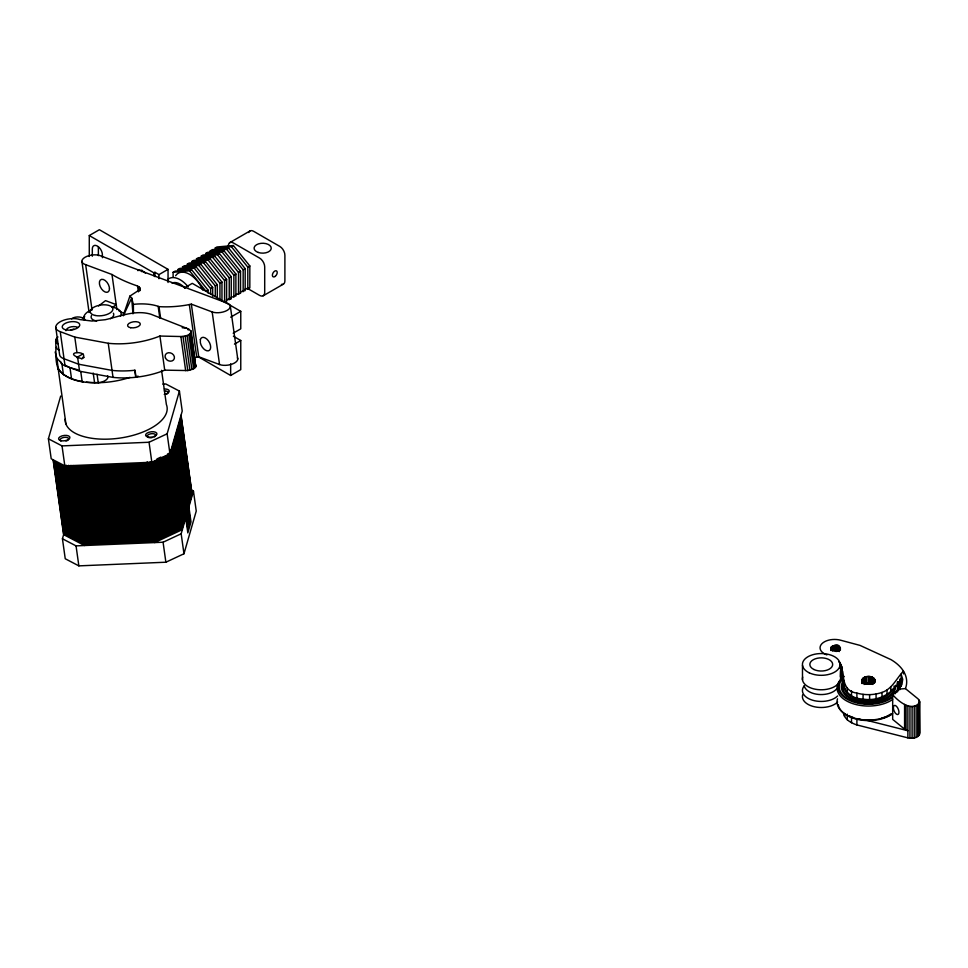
<?xml version="1.0" encoding="UTF-8"?>
<svg xmlns="http://www.w3.org/2000/svg" width="968" height="968" viewBox="0 0 968 968"><rect width="100%" height="100%" fill="white"/><g stroke="black" fill="none" stroke-linecap="round" stroke-linejoin="round"><path stroke-width="1.45" d="M840.684 679.996L840.635 664.121L839.764 662.923A31.23 18.029 0 0 0 838.736 661.773M840.587 678.653L840.635 670.642L842.257 674.115L842.257 667.581M840.418 676.68L840.635 670.642M187.526 519.913L187.114 520.506M187.865 516.694L188.082 515.666L188.373 516.755M188.397 523.01L188.191 524.039L187.937 523.301M843.37 712.605C844.314 719.369 851.005 722.999 856.898 724.935L907.875 737.858C911.856 738.753 917.458 738.451 919.515 734.337L919.6 701.255L918.124 698.932L905.431 688.611L899.03 689.095L892.678 694.649L892.678 719.369L904.584 729.158L907.875 730.743L864.182 719.66M919.515 734.337L919.6 701.255M187.006 518.775L187.405 518.521M188.506 518.195L188.216 519.235L187.901 517.432M188.687 518.352L188.978 517.311L189.135 521.595L189.002 518.025L189.292 519.114M862.04 680.056C863.613 674.962 874.346 675.107 874.83 680.722C873.656 683.686 869.736 684.146 866.953 683.819C863.444 684.884 860.709 676.717 862.052 683.226M57.947 336.924L56.229 339.054L55.72 341.777A10.031 4.695 -8 0 0 58.201 343.797M107.545 375.729A10.031 4.695 -8 0 1 99.982 382.505C85.462 383.352 68.099 381.428 58.395 369.377C54.474 360.036 56.519 350.44 55.624 340.99M60.234 331.661L74.79 337.094L108.234 343.277A55.115 25.809 -8 0 0 159.926 336.041L180.871 336.537C184.585 336.368 189.97 335.751 191.277 331.661L188.917 329.144L150.899 314.225C135.568 309.578 120.008 316.391 105.21 319.718L91.96 321.037L80.029 319.585A14.484 6.788 -8 0 0 59.701 322.054A14.484 6.788 -8 0 0 60.234 331.661L65.025 365.771L79.57 371.216L113.026 377.387A55.115 25.809 -8 0 0 134.806 377.363L135.726 377.254L134.746 370.248M55.757 327.365L59.568 354.482A14.484 6.788 -8 0 0 64.045 358.777L78.59 364.21L112.046 370.393A55.115 25.809 -8 0 0 133.814 370.369L135.036 370.212L136.016 377.217L139.295 376.818A55.115 25.809 -8 0 0 164.717 370.151L187.792 370.562L193.624 368.796L195.778 366.824L191.023 330.681M181.73 420.221L171.832 454.657L144.123 467.604L73.955 470.545L51.207 458.784L48.4 438.794L60.681 396.069M54.801 463.031L53.978 465.898L74.826 476.8L144.994 473.848L172.703 460.913L182.613 426.464M55.854 470.521L55.031 473.4L75.879 484.29L146.047 481.35L173.756 468.403L183.666 433.966M57.777 484.266L56.955 487.146L77.803 498.036L147.983 495.096L175.692 482.161L185.59 447.712M59.714 498.012L58.891 500.892L79.739 511.782L149.907 508.841L177.616 495.906L187.526 461.458M60.585 504.267L59.762 507.135L80.61 518.037L150.79 515.085L178.499 502.15L188.397 467.701M61.637 511.757L60.815 514.637L81.663 525.527L151.843 522.587L179.552 509.652L189.45 475.203M62.521 518.013L61.686 520.881L82.546 531.783L152.714 528.831L180.423 515.896L190.333 481.447M63.573 525.503L62.739 528.383L83.599 539.273L153.767 536.332L181.476 523.398L191.386 488.949M190.974 489.76L193.443 491.054L196.25 511.056L183.968 553.769L165.879 562.214L78.856 565.869L65.243 558.754L62.436 538.765L63.622 534.626L53.095 459.643M48.4 438.794L62.025 445.909L64.832 465.898L151.843 462.244L169.944 453.798L167.137 433.809L179.419 391.084L165.794 383.969L162.793 384.09M169.944 453.798L182.226 411.085L179.419 391.084M171.3 450.919L181.21 416.47M181.379 417.716L171.481 452.165L167.524 454.016M181.561 418.962L171.651 453.411L143.942 466.358L73.774 469.298L65.957 465.209M181.911 421.467L172.001 455.916L144.292 468.851L74.125 471.803L53.276 460.901M182.081 422.714L172.183 457.162L144.474 470.097L74.306 473.049L53.446 462.147M182.262 423.96L172.352 458.409L144.643 471.356L74.475 474.296L53.627 463.394M182.432 425.218L172.534 459.667L144.825 472.602L74.645 475.542L53.797 464.652M182.783 427.711L172.885 462.159L145.176 475.094L74.996 478.047L54.148 467.145M182.964 428.957L173.054 463.406L145.345 476.353L75.177 479.293L54.329 468.391M183.133 430.216L173.236 464.664L145.527 477.599L75.347 480.539L54.498 469.649M183.315 431.462L173.405 465.911L145.696 478.845L75.528 481.798L54.68 470.896M183.484 432.708L173.587 467.157L145.878 480.104L75.698 483.044L54.849 472.142M183.835 435.213L173.938 469.661L146.228 482.596L76.049 485.549L55.2 474.647M184.017 436.459L174.107 470.908L146.398 483.843L76.23 486.795L55.382 475.893M184.186 437.705L174.288 472.154L146.579 485.101L76.399 488.041L55.551 477.139M184.368 438.964L174.458 473.412L146.749 486.347L76.581 489.288L55.733 478.398M184.537 440.21L174.639 474.659L146.93 487.594L76.75 490.546L55.902 479.644M184.719 441.456L174.809 475.905L147.1 488.84L76.932 491.792L56.084 480.89M184.888 442.703L174.99 477.151L147.281 490.098L77.101 493.039L56.253 482.137M185.069 443.961L175.16 478.41L147.451 491.345L77.283 494.285L56.434 483.395M185.239 445.207L175.341 479.656L147.632 492.591L77.452 495.543L56.604 484.641M185.42 446.454L175.511 480.902L147.802 493.849L77.634 496.79L56.785 485.888M185.771 448.958L175.861 483.407L148.152 496.342L77.984 499.294L57.136 488.392M185.941 450.205L176.043 484.653L148.334 497.588L78.154 500.541L57.306 489.639M186.122 451.451L176.212 485.9L148.503 498.847L78.335 501.787L57.487 490.885M186.292 452.709L176.394 487.158L148.685 500.093L78.505 503.033L57.656 492.143M186.473 453.956L176.563 488.404L148.854 501.339L78.686 504.292L57.838 493.39M186.642 455.202L176.745 489.651L149.036 502.586L78.856 505.538L58.007 494.636M186.824 456.448L176.914 490.897L149.205 503.844L79.037 506.784L58.189 495.882M186.993 457.707L177.096 492.155L149.387 505.09L79.207 508.043L58.358 497.141M187.175 458.953L177.265 493.402L149.556 506.337L79.388 509.289L58.54 498.387M187.344 460.199L177.447 494.648L149.737 507.595L79.558 510.535L58.709 499.633M187.695 462.704L177.797 497.153L150.088 510.088L79.908 513.04L59.06 502.138M187.877 463.95L177.967 498.399L150.258 511.334L80.09 514.286L59.23 503.384M188.046 465.197L178.148 499.645L150.439 512.592L80.259 515.533L59.411 504.63M188.228 466.455L178.318 500.904L150.609 513.839L80.441 516.779L59.58 505.889M188.578 468.948L178.669 503.396L150.96 516.331L80.792 519.284L59.931 508.381M188.748 470.194L178.85 504.643L151.141 517.59L80.961 520.53L60.113 509.628M188.929 471.452L179.019 505.901L151.31 518.836L81.143 521.788L60.282 510.886M189.099 472.699L179.201 507.147L151.492 520.082L81.312 523.035L60.464 512.132M189.28 473.945L179.37 508.394L151.661 521.341L81.493 524.281L60.633 513.379M189.631 476.45L179.721 510.898L152.012 523.833L81.844 526.786L60.984 515.884M189.801 477.696L179.903 512.145L152.194 525.079L82.014 528.032L61.165 517.13M189.982 478.942L180.072 513.391L152.363 526.338L82.195 529.278L61.335 518.376M190.151 480.201L180.254 514.649L152.545 527.584L82.365 530.524L61.516 519.635M190.502 482.693L180.605 517.142L152.896 530.077L82.716 533.029L61.867 522.127M190.684 483.939L180.774 518.388L153.065 531.335L82.897 534.275L62.037 523.373M190.853 485.198L180.956 519.647L153.246 532.582L83.067 535.534L62.218 524.632M191.035 486.444L181.125 520.893L153.416 533.828L83.248 536.78L62.388 525.878M191.204 487.69L181.306 522.139L153.597 535.086L83.417 538.026L62.569 527.124M191.555 490.195L181.645 524.644L153.948 537.579L83.768 540.531L62.92 529.629M191.737 491.441L181.827 525.89L154.118 538.825L83.95 541.778L63.089 530.875M191.906 492.688L181.996 527.136L154.299 540.083L84.119 543.024L63.271 532.122M192.088 493.946L182.178 528.395L154.469 541.33L84.301 544.27L63.44 533.38M183.968 553.769L181.161 533.779L193.443 491.054M123.214 315.604L129.893 296.111L139.695 289.698L139.719 287.581L137.541 285.996A173.381 81.203 -8 0 1 111.985 274.501L85.668 264.663A10.745 5.034 -8 0 1 85.087 257.234A10.745 5.034 -8 0 1 100.817 255.915L227.323 303.19A10.708 5.009 -8 0 1 227.202 310.353A10.708 5.009 -8 0 1 212.173 311.938L191.337 304.146L186.8 305.041A59.859 28.024 -8 0 1 158.994 306.638L157.276 306.045A35.634 16.686 -8 0 0 133.378 304.363L131.672 297.999L129.893 296.111M830.738 647.846C843.89 637.404 840.998 659.656 830.738 647.846L830.738 650.46M840.623 678.399L843.818 676.245M123.384 315.641L131.672 297.999L132.955 313.838M892.678 694.649C898.001 701.11 911.989 712.605 919.515 702.502M899.03 689.095L901.934 684.461L902.708 679.318L901.135 674.224L901.135 686.36M840.635 664.121C844.471 674.817 841.119 690.958 856.898 693.1C865.102 695.339 873.935 695.181 882.005 692.435C892.133 689.047 896.55 678.374 903.41 671.114L903.12 670.606A55.115 31.823 0 0 0 891.02 659.644L860.032 645.402L841.059 640.332A14.484 8.361 0 0 0 821.905 643.72A14.484 8.361 0 0 0 826.926 654.913M842.354 667.872C839.921 683.493 845.451 698.472 863.069 699.053C878.932 701.848 893.803 692.846 901.026 678.762M82.437 318.448L84.748 316.669M98.603 305.973L105.536 300.624L116.22 304.618L112.76 307.292M81.869 358.741C91.331 349.617 59.217 351.699 81.796 358.741L84.276 357.277M76.641 357.591L82.945 353.913M89.274 256.472L89.274 235.551L99.377 229.718L168.045 269.358L168.045 282.487M89.274 235.551L153.912 272.867L154.916 272.274L158.958 274.609L168.045 269.358M173.115 276.679L173.115 272.286L175.135 271.125L191.579 269.661L208.023 290.11L208.023 293.038M191.7 261.566L193.721 260.392L210.165 258.928L226.609 279.377L226.609 301.302L224.588 302.476L224.588 280.551L208.144 260.089L191.7 261.566L191.7 264.482M210.286 253.761L210.286 250.833L212.307 249.671L228.738 248.195L245.182 268.656L245.182 290.582L240.173 292.009M229.815 242.605L250.01 230.941M173.115 272.286L189.559 270.822L191.579 269.661M196.226 266.974L179.782 268.438L177.761 269.612L194.205 268.136L196.226 266.974L212.67 287.423L212.67 296.196M200.872 264.288L184.428 265.764L182.407 266.926L198.851 265.462L200.872 264.288L217.316 284.749L217.316 297.902M205.518 261.614L189.075 263.078L187.054 264.24L203.498 262.776L205.518 261.614L221.962 282.063L221.962 301.06M208.144 260.089L210.165 258.928M214.811 256.242L198.367 257.718L196.347 258.879L212.791 257.415L214.811 256.242L231.243 276.703L231.243 298.628L226.246 300.056M219.458 253.568L203.014 255.032L200.993 256.193L217.437 254.729L219.458 253.568L235.889 274.017L235.889 295.942L230.88 297.37M224.092 250.881L207.66 252.346L205.639 253.519L222.083 252.043L224.092 250.881L240.536 271.33L240.536 293.256L235.526 294.695M210.286 250.833L226.718 249.369L228.738 248.195M233.385 245.521L216.941 246.985L214.932 248.147L231.364 246.683L233.385 245.521L249.829 265.97L249.829 287.895L244.819 289.323M184.501 287.859L192.281 283.358L240.766 311.345L240.766 328.83L233.191 333.21M208.023 290.11L206.002 291.271L189.559 270.822M210.649 294.441L210.649 288.597L212.67 287.423M215.295 296.147L215.295 285.911L217.316 284.749M219.942 299.306L219.942 283.225L221.962 282.063M224.588 280.551L226.609 279.377M229.234 299.79L229.234 277.864L231.243 276.703M233.869 297.103L233.869 275.19L235.889 274.017M238.515 294.429L238.515 272.504L240.536 271.33M243.162 291.743L243.162 269.818L245.182 268.656M247.808 289.057L247.808 267.144L249.829 265.97M263.211 295.784L283.418 284.12M230.662 317.177L240.766 311.345M136.016 377.217L138.013 376.068M234.45 344.136L240.766 340.494L240.766 369.643L230.662 375.475L197.932 356.587M62.025 445.909L149.036 442.255L167.137 433.809M147.559 462.002L143.591 463.853L73.423 466.794L70.821 465.439M150.367 462.026L143.772 465.1L73.604 468.052L68.389 465.33M156.961 458.941L160.918 457.09M62.436 538.765L76.049 545.879L163.072 542.225L181.161 533.779M70.821 329.931L73.907 329.072M871.164 676.838L871.164 683.844L865.658 683.868L865.658 676.874M182.153 327.704L186.679 328.297M194.181 357.652A59.883 28.048 -8 0 0 196.722 357.192L198.718 356.756L219.554 364.549A10.708 5.009 -8 0 0 232.368 364.004A10.708 5.009 -8 0 0 237.414 357.785M228.254 298.894L231.243 298.628M65.352 365.323L69.986 367.731L77.96 369.812M63.622 534.626L84.47 545.529L73.253 465.548M247.142 288.21L259.642 295.421A7.139 4.126 60 0 0 264.7 292.517L264.7 266.853A7.139 4.126 60 0 0 259.642 258.117L233.385 242.956A7.139 4.126 60 0 0 228.339 245.872M233.409 336.247L240.766 340.494M195.004 363.932L196.068 365.771M55.152 351.953L56.809 358.124L61.867 363.508L63.452 374.749M901.135 680.758L899.816 679.137L899.816 688.938M231.364 246.683L247.808 267.144M226.718 249.369L243.162 269.818M222.083 252.043L238.515 272.504M217.437 254.729L233.869 275.19M212.791 257.415L229.234 277.864M203.498 262.776L219.942 283.225M198.851 265.462L215.295 285.911M194.205 268.136L210.649 288.597M187.611 329.072L188.264 330.015M903.507 671.272L904.548 673.087A55.115 31.823 0 0 1 905.431 688.611M919.6 733.091L919.128 700.033M188.917 520.445L189.317 519.477M187.937 517.783C189.147 519.973 187.683 511.443 187.877 517.069M230.372 306.445L237.753 359.055M212.173 311.938L219.554 364.549M191.337 304.146L198.718 356.756M189.329 304.581L196.722 357.192M190.986 332.702L195.778 366.824M190.151 333.73L194.943 367.852M188.833 334.686L193.624 368.796M187.114 335.485L191.906 369.607M185.13 336.09L189.922 370.2M183 336.44L187.792 370.562M180.871 336.537L185.662 370.647M181.028 415.211L192.257 495.192M188.893 506.905L190.998 521.897L187.828 532.92L185.723 517.928M158.994 306.638L160.627 318.339M158.159 306.36L159.805 318.048M159.926 336.041L164.717 370.151M161.571 370.308L166.375 404.491A51.413 24.079 -8 0 1 119.947 438.081A51.413 24.079 -8 0 1 65.159 419.12M171.13 449.66L182.347 529.641L154.65 542.576L143.421 462.607M139.719 287.581L140.13 290.497M138.884 286.697L139.501 291.065M137.541 285.996L138.363 291.852M149.036 442.255L151.843 462.244M163.072 542.225L165.879 562.214M111.985 274.501L116.922 309.615M108.234 343.277L113.026 377.387M85.668 264.663L92.033 309.966M81.905 261.384L89.092 312.543M97.066 374.301L98.252 382.747M93.206 373.055L94.598 382.904M80.804 371.918L82.183 381.755M74.79 337.094L76.956 352.558M77.718 357.991L79.57 371.216M69.986 367.731L71.572 378.984M56.229 339.054L56.701 342.478M56.809 358.124L58.395 369.377M65.957 424.093L58.032 367.61A51.413 24.079 -8 0 0 83.405 381.719M76.049 545.879L78.856 565.869M56.495 347.234L56.604 348.02A10.031 4.695 -8 0 0 59.072 350.041M188.76 520.481L188.518 517.13M187.562 518.485L187.647 519.562M187.502 519.175L187.078 517.432L186.969 520.554M187.03 519.852L187.344 521.655L187.526 519.55M188.53 522.659L188.058 520.469L187.78 523.131M133.378 304.363L133.451 312.7M918.874 703.688L918.874 735.523M917.712 704.74L917.712 736.587M916.127 705.587L916.127 737.435M914.215 706.168L914.215 738.015M912.098 706.446L912.098 738.281M909.944 706.398L909.944 738.233M907.875 706.023L907.875 737.858M906.048 705.357L906.048 730.078M904.584 704.438L904.584 729.158M903.41 671.114L903.507 673.885M890.778 686.893L890.778 691.551M887.027 690.002L887.027 694.661M882.005 692.435L882.005 697.105M876.064 694.044L876.064 698.702M874.806 679.633L874.806 682.428M874.685 679.282L874.685 682.077M874.491 678.931L874.491 683.13M874.249 678.592L874.249 682.791M873.947 678.278L873.947 682.476M873.596 677.975L873.596 683.577M873.184 677.697L873.184 683.287M872.737 677.443L872.737 684.436M872.241 677.213L872.241 684.207M871.72 677.007L871.72 684.013M870.571 676.705L870.571 683.698M869.966 676.608L869.966 683.602M869.603 694.709L869.603 699.368M869.349 676.535L869.349 683.529M868.72 676.499L868.72 683.505M868.09 676.511L868.09 683.505M866.239 676.729L866.239 683.723M865.114 677.043L865.114 684.037M864.593 677.249L864.593 684.243M864.109 677.479L864.109 684.485M863.662 677.745L863.662 683.335M863.262 678.024L863.262 682.222M863.069 694.383L863.069 699.053M862.924 678.326L862.924 682.525M862.633 678.653L862.633 682.851M862.391 678.991L862.391 683.19M862.21 679.342L862.113 683.59M856.898 693.1L856.898 697.759M856.898 719.236L856.898 724.935M851.513 690.922L851.513 695.593M851.513 717.07L851.513 722.757M847.29 688.03L847.29 692.689M847.29 714.178L847.29 719.865M844.507 684.594L844.507 689.264M844.507 713.585L844.507 716.429M843.37 680.77L843.37 685.441M842.608 671.09L842.608 675.761M841.942 666.589L841.942 673.123M841.361 665.343L841.361 671.877M840.357 647.653L840.357 650.266M839.982 646.951L839.982 649.564M839.764 662.923L839.764 668.15M839.316 646.334L839.316 651.561M838.385 645.837L838.385 651.065M837.272 645.487L837.272 650.714M836.037 645.329L836.037 650.556M834.767 645.354L834.767 650.581M833.557 645.571L833.557 650.786M832.48 645.958L832.48 651.174M831.609 646.491L831.609 650.411M831.016 647.132L831.016 649.746M802.484 665.427L802.484 679.887M230.662 363.823L230.662 375.475M158.958 274.609L158.958 278.724M154.916 272.274L154.916 276.654M153.912 272.867L153.912 275.771M102.402 257.706L102.402 254.79A7.139 4.126 60 0 0 97.357 246.041A7.139 4.126 60 0 0 92.311 248.957L92.311 256.242M98.373 246.913L98.373 255.661M65.025 365.771A14.484 6.788 -8 0 1 60.548 361.488M113.401 313.209A11.422 5.348 -8 0 1 110.388 318.738M96.691 321.037A11.422 5.348 -8 0 1 91.5 315.52M111.913 307.062A18.852 8.833 -8 0 1 120.468 316.173M84.325 319.984A18.852 8.833 -8 0 1 91.827 309.603M124.666 313.838A173.381 81.203 -8 0 1 118.774 310.704M151.964 437.669A4.283 2.009 -8 0 1 147.305 435.721A4.283 2.009 -8 0 1 153.767 433.773A4.283 2.009 -8 0 1 154.009 437.052M61.032 440.96A4.283 2.009 -8 0 1 62.182 437.899A4.283 2.009 -8 0 1 68.22 438.044A4.283 2.009 -8 0 1 66.03 441.081M164.342 389.003A5.711 2.674 -8 0 1 169.218 391.157A5.711 2.674 -8 0 1 164.245 394.351M164.33 390.939A4.283 2.009 -8 0 1 167.851 392.052A4.283 2.009 -8 0 1 166.29 394.339M130.014 377.375A51.413 24.079 -8 0 1 86.394 382.13M57.221 363.907A51.413 24.079 -8 0 1 57.39 361.354M71.572 318.883A7.708 4.453 0 0 1 84.894 319.464M65.957 330.705A7.708 4.453 0 0 1 77.997 327.365M248.788 232.55A7.139 4.126 60 0 1 253.592 231.292L279.849 246.453A7.139 4.126 60 0 1 284.894 255.201L284.894 280.853A7.139 4.126 60 0 1 281.398 284.386M171.965 283.128A17.134 9.898 60 0 1 185.033 288.161M168.105 279.135A22.566 13.032 60 0 1 188.24 286.939M175.631 275.723A22.566 13.032 60 0 1 202.784 290.061M137.807 270.616A9.995 5.772 60 0 1 145.502 273.291M141.788 271.693A9.995 5.772 60 0 1 141.933 270.181M864.593 683.783A6.425 3.715 0 0 1 872.737 683.965M839.837 680.746A18.852 10.89 0 0 1 839.002 682.585M838.373 683.469A18.852 10.89 0 0 1 815.649 689.289A18.852 10.89 0 0 1 802.69 677.043M836.642 688.865A17.013 9.825 0 0 1 818.299 694.419A17.013 9.825 0 0 1 804.251 685.634M837.622 695.968A18.852 10.89 0 0 1 812.612 700.227A18.852 10.89 0 0 1 804.154 685.997M837.622 702.03A18.852 10.89 0 0 1 814.875 706.858A18.852 10.89 0 0 1 802.69 694.77M892.605 699.525A31.424 18.138 0 0 1 849.142 702.211A31.424 18.138 0 0 1 843.067 677.225M897.953 681.641A31.424 18.138 0 0 1 899.708 689.821M892.605 713.513A31.424 18.138 0 0 1 855.276 718.365A31.424 18.138 0 0 1 837.501 698.811M890.959 713.888A29.282 16.904 0 0 1 886.555 716.356M885.333 716.877A29.282 16.904 0 0 1 881.376 718.232M871.115 719.902A29.282 16.904 0 0 1 863.48 719.72M860.491 719.333A29.282 16.904 0 0 1 857.575 718.752M853.474 717.59A29.282 16.904 0 0 1 849.722 716.054M897.021 683.033A29.282 16.904 0 0 1 895.037 693.838M893.21 695.774A29.282 16.904 0 0 1 852.82 701.026A29.282 16.904 0 0 1 843.721 677.709M895.485 685.32A27.14 15.669 0 0 1 863.843 702.175A27.14 15.669 0 0 1 843.83 680.165M891.782 714.287A30.347 17.521 0 0 1 859.439 719.793A30.347 17.521 0 0 1 838.24 704.656M897.566 681.774A30.347 17.521 0 0 1 897.433 691.951M891.782 697.964A30.347 17.521 0 0 1 849.807 700.554A30.347 17.521 0 0 1 843.939 676.426M894.069 685.985A25.712 14.847 0 0 1 867.425 702.151A25.712 14.847 0 0 1 843.128 684.8M892.387 689.131A24.285 14.012 0 0 1 865.368 700.638A24.285 14.012 0 0 1 844.265 685.562M187.889 521.873C187.756 528.129 189.171 520.76 187.889 521.873M200.34 339.611L200.352 342.757A7.429 4.283 60 0 0 208.435 350.815A7.429 4.283 60 0 0 208.435 340.881A7.429 4.283 60 0 0 200.352 339.611M109.469 288.73L109.299 290.134A7.139 4.114 60 0 1 101.531 288.924A7.139 4.114 60 0 1 101.519 279.365A7.139 4.114 60 0 1 109.299 287.121L109.469 288.73M188.845 510.777L186.473 519.054L187.865 529.048L190.248 520.784L188.845 510.777M65.969 329.87A8.857 4.15 -8 0 0 79.739 325.284A8.857 4.15 -8 0 0 67.228 322.526A8.857 4.15 -8 0 0 65.969 329.87M130.704 327.741A6.425 3.013 -8 0 0 140.312 324.099A6.425 3.013 -8 0 0 130.789 322.477A6.425 3.013 -8 0 0 130.704 327.741M165.431 357.942A4.852 4.041 28.9 0 0 173.466 360.036A4.852 4.041 28.9 0 0 170.392 352.872A4.852 4.041 28.9 0 0 165.431 357.942M147.777 436.979A5.711 2.674 -8 0 0 156.889 434.233A5.711 2.674 -8 0 0 149.157 432.2A5.711 2.674 -8 0 0 147.777 436.979M60.766 440.634A5.711 2.674 -8 0 0 69.877 437.887A5.711 2.674 -8 0 0 62.133 435.854A5.711 2.674 -8 0 0 60.766 440.634M95.106 315.459A11.422 5.348 -8 0 0 112.869 309.542A11.422 5.348 -8 0 0 96.727 305.985A11.422 5.348 -8 0 0 95.106 315.459M258.287 252.454A8.567 4.949 0 0 0 271.246 248.268A8.567 4.949 0 0 0 258.492 243.876A8.567 4.949 0 0 0 258.287 252.454M275.154 276.412A3.424 1.984 -60 0 0 276.691 271.016A3.424 1.984 -60 0 0 272.54 274.138A3.424 1.984 -60 0 0 275.154 276.412M893.367 707.681A4.852 2.275 67.9 0 0 897.554 714.565A4.852 2.275 67.9 0 0 897.554 707.693A4.852 2.275 67.9 0 0 893.367 707.681M813.943 669.505A11.422 6.595 0 0 0 832.516 665.56A11.422 6.595 0 0 0 817.319 658.252A11.422 6.595 0 0 0 813.943 669.505M809.188 672.796A18.852 10.89 0 0 0 839.837 666.286A18.852 10.89 0 0 0 814.754 654.223A18.852 10.89 0 0 0 809.188 672.796"/></g></svg>
